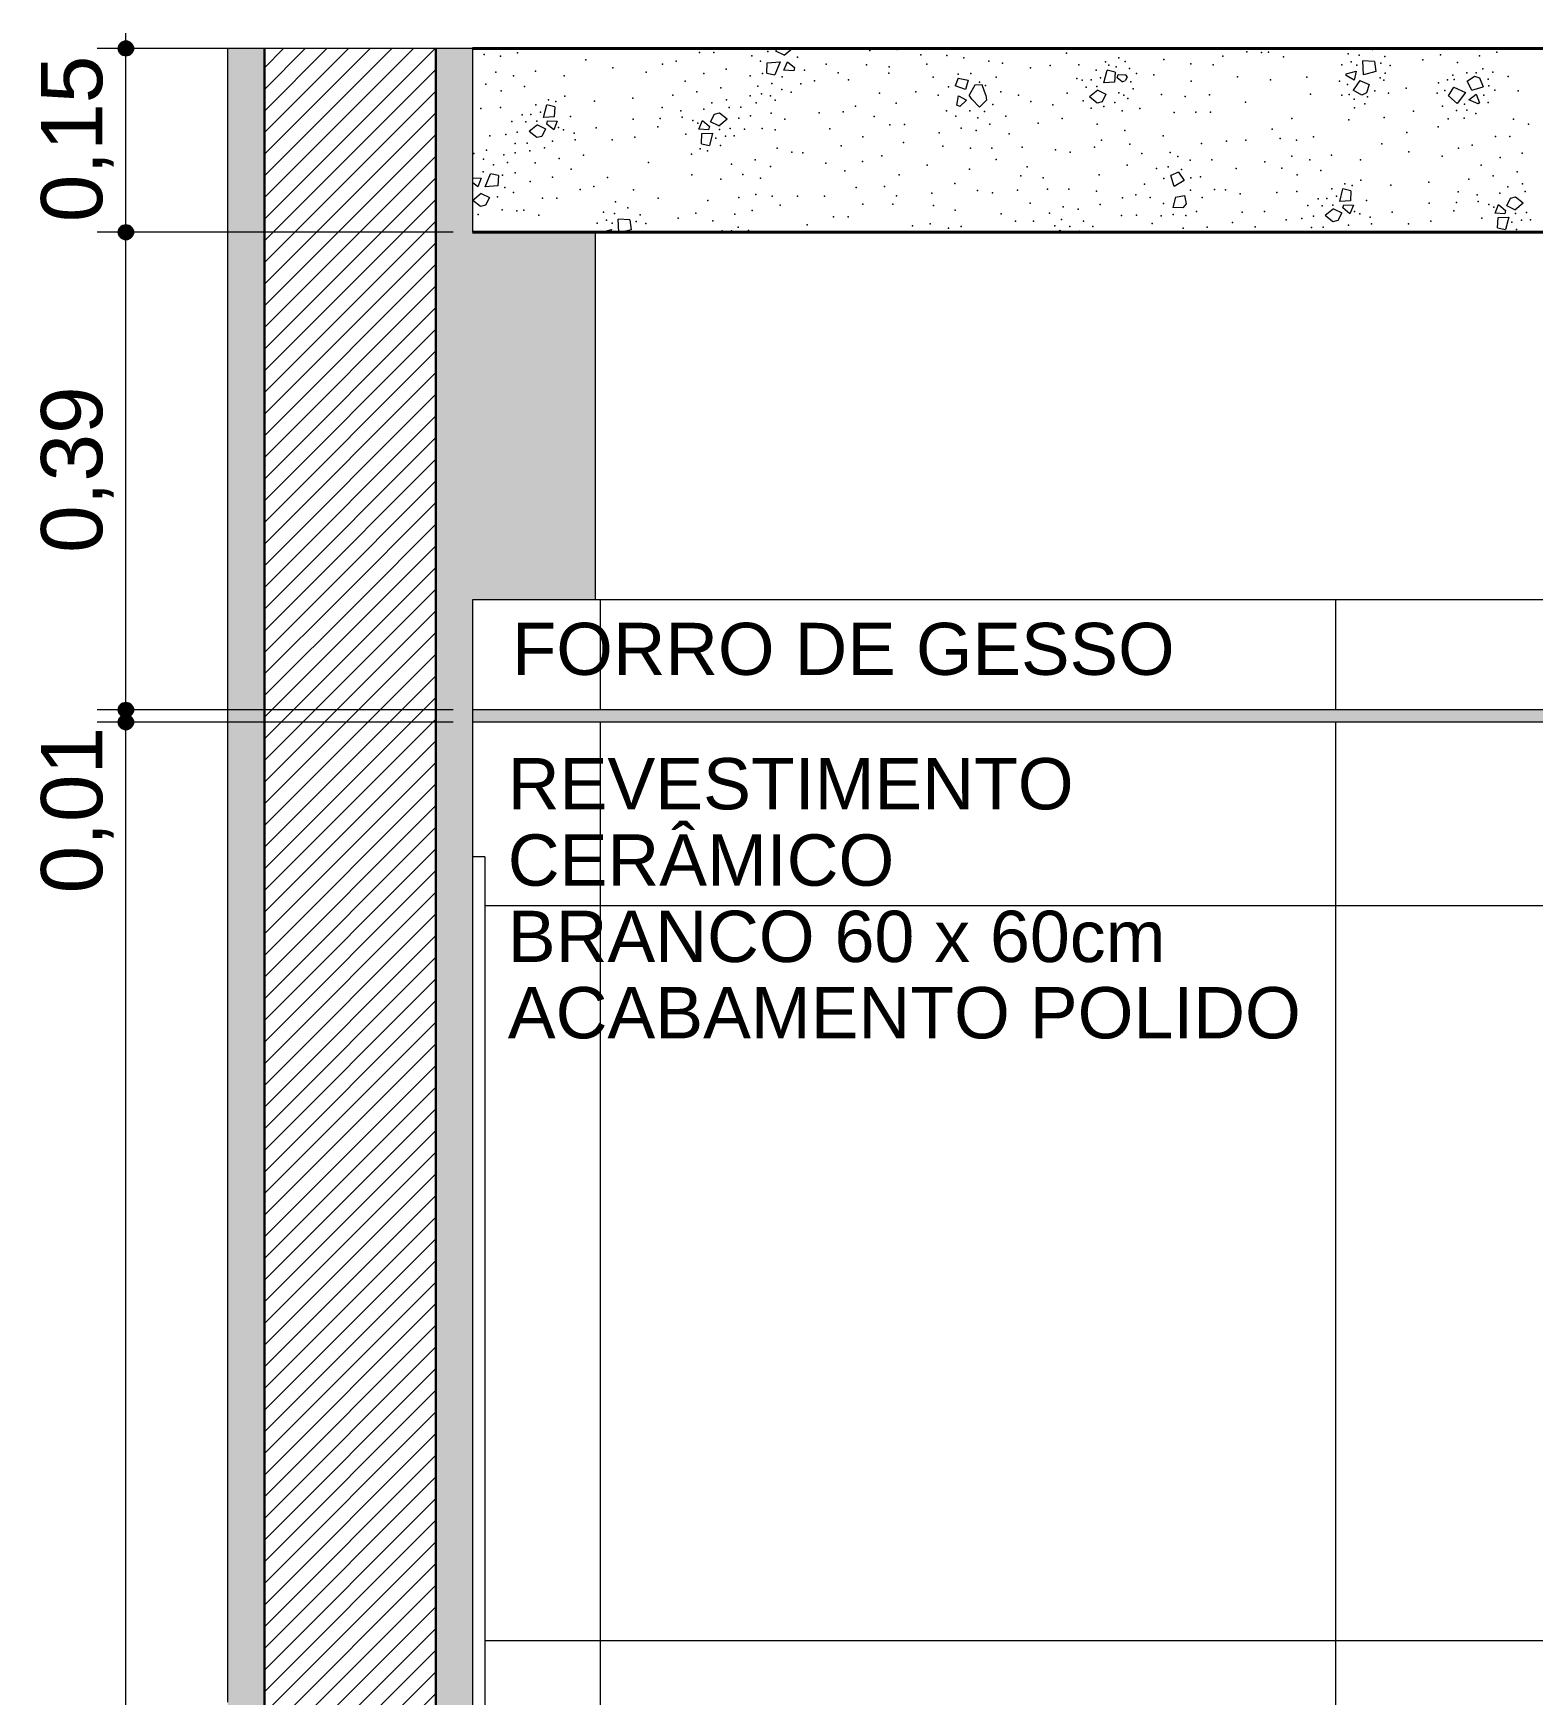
# Model space of a CAD drawing. Header units: metres. Extents: x -1.8 to 75.3, y -2 to 2.8.
# Drawn here: x 29.4 to 30.624, y 0.458 to 1.814 of the extents above; entities that cross this region are included whole.
import ezdxf

# ---------------------------------------------------------------- set-up
doc = ezdxf.new("R2010")
doc.units = ezdxf.units.M
doc.header["$MEASUREMENT"] = 0
for name, color, linetype in [('COTAS CORTE', 7, 'Continuous'), ('FORRO.EXEC', 7, 'Continuous'), ('LAJES.EST', 7, 'Continuous'), ('PAREDE CONSTRUIR', 7, 'Continuous')]:
    doc.layers.add(name, color=color, linetype=linetype)
for name, color, linetype, lineweight, true_color in [('COTAS CORTE_Caneta_No__25', 7, 'Continuous', 13, 0x982312), ('Janelas Archicad_Caneta_No__9', 7, 'Continuous', 9, 0x020202), ('NOTAS-EXECUTIVO.ARQ_Caneta_No__12', 7, 'Continuous', 0, 0x030303), ('PAREDE CONSTRUIR_Caneta_No__97', 7, 'Continuous', 13, 0x6b6b6b), ('Portas Archicad_Caneta_No__9', 7, 'Continuous', 9, 0x020202)]:
    doc.layers.add(name, color=color, linetype=linetype, lineweight=lineweight, true_color=true_color)
for name, color, linetype, lineweight in [('FORRO.EXEC_Caneta_No__241', 7, 'Continuous', 13), ('LAJES.EST_Caneta_No__1', 7, 'Continuous', 40), ('LAJES.EST_Caneta_No__241', 7, 'Continuous', 13), ('PAREDE CONSTRUIR_Caneta_No__241', 7, 'Continuous', 13), ('PAREDE CONSTRUIR_Caneta_No__3', 7, 'Continuous', 30)]:
    doc.layers.add(name, color=color, linetype=linetype, lineweight=lineweight)
doc.styles.add('GENERATED_STYLE_1', font='arial.ttf')
doc.dimstyles.new('GENERATED_STYLE__2', dxfattribs={"dimtxt": 0.05, "dimasz": 0.02375, "dimexe": 0.18, "dimexo": 0.267183, "dimgap": 0, "dimtad": 1, "dimzin": 0, "dimdsep": 46, "dimtxsty": 'GENERATED_STYLE_1', "dimblk": 'ARROWHEAD_11', "dimblk1": 'ARROWHEAD_11', "dimblk2": 'ARROWHEAD_11', "dimcen": 0.09, "dimclrd": 256, "dimclre": 256, "dimclrt": 256, "dimadec": 0, "dimazin": 0, "dimtfac": 1, "dimtdec": 4, "dimtmove": 0, "dimatfit": 3, "dimfxl": 0, "dimtolj": 1, "dimtzin": 0, "dimarcsym": 0})
pattern_1 = [(45, (66.262766, -1.898244), (-0.0088388348, 0.0088388348), [])]

# ---------------------------------------------------------------- blocks, each defined once
blk = doc.blocks.new('*X134', base_point=(66.2628, -1.8982))
at = {"layer": 'LAJES.EST_Caneta_No__241', "color": 7, "linetype": 'Continuous', "lineweight": 13}
for p, q in [((29.9994, 1.79), (30.0099, 1.7909)), ((30.0099, 1.7909), (30.0056, 1.7802)), ((30.0065, 1.7996), (30.0075, 1.8018)), ((30.0132, 1.7964), (30.0065, 1.7996)), ((30.0131, 1.784), (30.016, 1.791)), ((30.0132, 1.7964), (30.0197, 1.8018)), ((30.016, 1.791), (30.0218, 1.7862)), ((30.486, 1.7803), (30.4856, 1.7917)), ((30.4951, 1.7912), (30.4856, 1.7917)), ((30.4951, 1.7912), (30.4961, 1.7829)), ((29.9991, 1.7816), (29.9994, 1.79)), ((29.9991, 1.7816), (30.0056, 1.7802)), ((30.0211, 1.7836), (30.0131, 1.784)), ((30.0218, 1.7862), (30.0211, 1.7836)), ((30.1552, 1.7775), (30.1529, 1.7712)), ((30.1552, 1.7775), (30.1634, 1.776)), ((30.2742, 1.7737), (30.2768, 1.784)), ((30.2833, 1.7826), (30.2768, 1.784)), ((30.2833, 1.7826), (30.2829, 1.7742)), ((30.2851, 1.7779), (30.2858, 1.7805)), ((30.2892, 1.7746), (30.2851, 1.7779)), ((30.2858, 1.7805), (30.2921, 1.7802)), ((30.2931, 1.7787), (30.2919, 1.7756)), ((30.2931, 1.7787), (30.2921, 1.7802)), ((30.4719, 1.7797), (30.4721, 1.781)), ((30.4784, 1.7759), (30.4719, 1.7797)), ((30.4721, 1.781), (30.4801, 1.7833)), ((30.4801, 1.7833), (30.4784, 1.7759)), ((30.4961, 1.7829), (30.486, 1.7803)), ((30.5708, 1.7751), (30.5767, 1.7791)), ((30.5767, 1.7791), (30.5807, 1.7779)), ((30.5807, 1.7779), (30.5837, 1.7704)), ((30.1614, 1.7684), (30.1529, 1.7712)), ((30.1634, 1.776), (30.1614, 1.7684)), ((30.169, 1.7718), (30.1643, 1.7638)), ((30.1665, 1.7603), (30.1643, 1.7638)), ((30.175, 1.7722), (30.169, 1.7718)), ((30.1779, 1.7638), (30.175, 1.7722)), ((30.1779, 1.7638), (30.1784, 1.7596)), ((30.2692, 1.7678), (30.2624, 1.7622)), ((30.2692, 1.7678), (30.2759, 1.7646)), ((30.2759, 1.7646), (30.2728, 1.7582)), ((30.2829, 1.7742), (30.2742, 1.7737)), ((30.2892, 1.7746), (30.2919, 1.7756)), ((30.4831, 1.7757), (30.4777, 1.7678)), ((30.4848, 1.7638), (30.4777, 1.7678)), ((30.4831, 1.7757), (30.4907, 1.7723)), ((30.4886, 1.7655), (30.4848, 1.7638)), ((30.4907, 1.7723), (30.4886, 1.7655)), ((30.5554, 1.7632), (30.5599, 1.7703)), ((30.5599, 1.7703), (30.5694, 1.7659)), ((30.5694, 1.7659), (30.5625, 1.7568)), ((30.5746, 1.7677), (30.5708, 1.7751)), ((30.5721, 1.7599), (30.578, 1.7645)), ((30.5746, 1.7677), (30.5837, 1.7704)), ((30.578, 1.7645), (30.5807, 1.7575)), ((29.8169, 1.7454), (29.8195, 1.7557)), ((29.826, 1.7543), (29.8195, 1.7557)), ((29.826, 1.7543), (29.8256, 1.746)), ((30.1542, 1.7554), (30.1556, 1.7632)), ((30.1567, 1.7544), (30.1542, 1.7554)), ((30.1556, 1.7632), (30.1622, 1.7595)), ((30.1622, 1.7595), (30.1567, 1.7544)), ((30.1726, 1.754), (30.1665, 1.7603)), ((30.1784, 1.7596), (30.1726, 1.754)), ((30.2687, 1.7572), (30.2624, 1.7622)), ((30.2728, 1.7582), (30.2687, 1.7572)), ((30.5554, 1.7632), (30.5625, 1.7568)), ((30.5797, 1.7566), (30.5721, 1.7599)), ((30.5807, 1.7575), (30.5797, 1.7566)), ((29.8119, 1.7395), (29.8051, 1.734)), ((29.8119, 1.7395), (29.8186, 1.7363)), ((29.8186, 1.7363), (29.8155, 1.73)), ((29.8256, 1.746), (29.8169, 1.7454)), ((29.8195, 1.7401), (29.8202, 1.7428)), ((29.8253, 1.7354), (29.8195, 1.7401)), ((29.8202, 1.7428), (29.8281, 1.7424)), ((29.8281, 1.7424), (29.8253, 1.7354)), ((29.9437, 1.7358), (29.9465, 1.7429)), ((29.9465, 1.7429), (29.9523, 1.7381)), ((29.9523, 1.7381), (29.9516, 1.7355)), ((29.9532, 1.7419), (29.9563, 1.7483)), ((29.9599, 1.7387), (29.9532, 1.7419)), ((29.9563, 1.7483), (29.9604, 1.7493)), ((29.9599, 1.7387), (29.9667, 1.7443)), ((29.9604, 1.7493), (29.9667, 1.7443)), ((29.8114, 1.729), (29.8051, 1.734)), ((29.8155, 1.73), (29.8114, 1.729)), ((29.9516, 1.7355), (29.9437, 1.7358)), ((29.9458, 1.7239), (29.9462, 1.7323)), ((29.9458, 1.7239), (29.9523, 1.7225)), ((29.9462, 1.7323), (29.9549, 1.7328)), ((29.9549, 1.7328), (29.9523, 1.7225)), ((29.759, 1.6962), (29.766, 1.6958)), ((29.766, 1.6958), (29.7632, 1.6888)), ((29.7693, 1.6889), (29.7736, 1.6996)), ((29.7801, 1.6982), (29.7736, 1.6996)), ((29.7801, 1.6982), (29.7797, 1.6898)), ((30.335, 1.7007), (30.329, 1.698)), ((30.3317, 1.689), (30.329, 1.698)), ((30.335, 1.7007), (30.3398, 1.6939)), ((29.7632, 1.6888), (29.759, 1.6923)), ((29.766, 1.6834), (29.7592, 1.6778)), ((29.766, 1.6834), (29.7727, 1.6802)), ((29.7797, 1.6898), (29.7693, 1.6889)), ((30.3398, 1.6939), (30.3317, 1.689)), ((30.4668, 1.6768), (30.4693, 1.6871)), ((30.4758, 1.6857), (30.4693, 1.6871)), ((30.4758, 1.6857), (30.4755, 1.6774)), ((29.7655, 1.6728), (29.7592, 1.6778)), ((29.7696, 1.6738), (29.7655, 1.6728)), ((29.7727, 1.6802), (29.7696, 1.6738)), ((30.3327, 1.6805), (30.3306, 1.6719)), ((30.3387, 1.6717), (30.3306, 1.6719)), ((30.3327, 1.6805), (30.3399, 1.6819)), ((30.3413, 1.675), (30.3387, 1.6717)), ((30.3399, 1.6819), (30.3413, 1.675)), ((30.4617, 1.6709), (30.4549, 1.6654)), ((30.4617, 1.6709), (30.4684, 1.6677)), ((30.4755, 1.6774), (30.4668, 1.6768)), ((30.4693, 1.6716), (30.47, 1.6742)), ((30.4751, 1.6668), (30.4693, 1.6716)), ((30.47, 1.6742), (30.4779, 1.6738)), ((30.4779, 1.6738), (30.4751, 1.6668)), ((30.5935, 1.6673), (30.5963, 1.6743)), ((30.5963, 1.6743), (30.6021, 1.6695)), ((30.6021, 1.6695), (30.6014, 1.6669)), ((30.603, 1.6733), (30.6061, 1.6797)), ((30.6097, 1.6701), (30.603, 1.6733)), ((30.6061, 1.6797), (30.6102, 1.6807)), ((30.6097, 1.6701), (30.6165, 1.6757)), ((30.6102, 1.6807), (30.6165, 1.6757)), ((29.8782, 1.6518), (29.8779, 1.6625)), ((29.8874, 1.662), (29.8779, 1.6625)), ((29.8874, 1.662), (29.8884, 1.6537)), ((30.4612, 1.6604), (30.4549, 1.6654)), ((30.4653, 1.6614), (30.4612, 1.6604)), ((30.4684, 1.6677), (30.4653, 1.6614)), ((30.6014, 1.6669), (30.5935, 1.6673)), ((30.5956, 1.6553), (30.596, 1.6637)), ((30.5956, 1.6553), (30.6021, 1.6539)), ((30.596, 1.6637), (30.6047, 1.6642)), ((30.6047, 1.6642), (30.6021, 1.6539)), ((29.8643, 1.6518), (29.8723, 1.6541)), ((29.8643, 1.6518), (29.8643, 1.6518)), ((29.8723, 1.6541), (29.8718, 1.6518)), ((29.8884, 1.6537), (29.8806, 1.6518)), ((30.1502, 1.6518), (30.1529, 1.6524)), ((30.1529, 1.6524), (30.1538, 1.6518)), ((30.2367, 1.6518), (30.2384, 1.6534)), ((30.2384, 1.6534), (30.24, 1.6518)), ((30.2529, 1.6518), (30.2543, 1.653)), ((30.2543, 1.653), (30.2568, 1.652)), ((30.2568, 1.652), (30.2567, 1.6518))]:
    blk.add_line(p, q, dxfattribs=at)
for p in [(29.7683, 1.797), (29.7817, 1.7955), (29.7955, 1.7982), (29.8514, 1.7925), (29.9251, 1.7914), (29.9441, 1.7986), (29.9559, 1.7985), (29.9869, 1.7957), (29.9939, 1.7915), (30, 1.7993), (30.0241, 1.7946), (30.0316, 1.8015), (30.0833, 1.8001), (30.1056, 1.801), (30.1248, 1.7965), (30.146, 1.7962), (30.1598, 1.7943), (30.1803, 1.7914), (30.1907, 1.8017), (30.2438, 1.798), (30.2609, 1.8012), (30.2755, 1.7908), (30.2864, 1.7941), (30.2915, 1.7911), (30.3232, 1.7929), (30.3713, 1.7955), (30.3909, 1.7992), (30.403, 1.7985), (30.4087, 1.7989), (30.4209, 1.7949), (30.4736, 1.7974), (30.4761, 1.7909), (30.4826, 1.7964), (30.4934, 1.8009), (30.5036, 1.7952), (30.5345, 1.7926), (30.549, 1.7965), (30.5807, 1.7957), (30.5949, 1.7987), (29.7778, 1.7825), (29.7924, 1.7794), (29.8102, 1.7832), (29.8338, 1.7796), (29.8733, 1.786), (29.9006, 1.7824), (29.9139, 1.789), (29.9478, 1.7815), (29.9658, 1.785), (29.9855, 1.7796), (29.9957, 1.7813), (30.0117, 1.7786), (30.03, 1.7841), (30.0476, 1.7891), (30.0573, 1.7819), (30.0806, 1.7884), (30.0988, 1.7816), (30.0989, 1.7869), (30.1296, 1.7891), (30.1348, 1.7784), (30.1553, 1.7809), (30.1657, 1.7813), (30.1863, 1.7785), (30.1916, 1.7897), (30.2142, 1.7861), (30.2305, 1.7879), (30.2522, 1.7774), (30.2539, 1.7884), (30.2678, 1.784), (30.2716, 1.7779), (30.2783, 1.7883), (30.2843, 1.7867), (30.2952, 1.7854), (30.3009, 1.7813), (30.315, 1.7804), (30.3453, 1.7894), (30.3635, 1.7885), (30.3833, 1.7787), (30.44, 1.7785), (30.4685, 1.7884), (30.4806, 1.7883), (30.4998, 1.7779), (30.5002, 1.7898), (30.5039, 1.7817), (30.508, 1.788), (30.5591, 1.7799), (30.5628, 1.7904), (30.5704, 1.7819), (30.5781, 1.782), (30.5835, 1.7851), (30.5918, 1.7824), (30.6043, 1.779), (29.7697, 1.7728), (29.7822, 1.7672), (29.8014, 1.7708), (29.9224, 1.7636), (29.9324, 1.7751), (29.9421, 1.7663), (29.9617, 1.7698), (29.9917, 1.7711), (29.9947, 1.7648), (30.0031, 1.7731), (30.0114, 1.7684), (30.019, 1.7662), (30.027, 1.7729), (30.0379, 1.7753), (30.0658, 1.7762), (30.0912, 1.7652), (30.1208, 1.7665), (30.1391, 1.7636), (30.1473, 1.7706), (30.1726, 1.7743), (30.1776, 1.7717), (30.1901, 1.7663), (30.2044, 1.7636), (30.2442, 1.7652), (30.2566, 1.7759), (30.2598, 1.7701), (30.2638, 1.7763), (30.2686, 1.7708), (30.2864, 1.7656), (30.2904, 1.7637), (30.2962, 1.7746), (30.298, 1.7688), (30.3213, 1.7642), (30.3454, 1.7751), (30.3605, 1.764), (30.4101, 1.7763), (30.4429, 1.7646), (30.4665, 1.7752), (30.4685, 1.7638), (30.473, 1.7725), (30.4744, 1.7642), (30.4953, 1.7672), (30.5028, 1.7759), (30.5066, 1.7654), (30.521, 1.7694), (30.5463, 1.7654), (30.5474, 1.7738), (30.5524, 1.7675), (30.5546, 1.7761), (30.5602, 1.7765), (30.5844, 1.7638), (30.5878, 1.7767), (30.5885, 1.7712), (30.5933, 1.7677), (30.6123, 1.7671), (29.7657, 1.7529), (29.7818, 1.7537), (29.8105, 1.7558), (29.821, 1.76), (29.827, 1.7585), (29.8342, 1.7628), (29.8586, 1.7589), (29.8897, 1.7613), (29.9136, 1.7535), (29.929, 1.751), (29.9476, 1.7522), (29.9541, 1.7574), (29.9661, 1.76), (29.9683, 1.7537), (29.978, 1.754), (29.9855, 1.7631), (29.9905, 1.7575), (30.002, 1.7632), (30.0058, 1.7597), (30.0613, 1.7501), (30.0714, 1.7547), (30.1048, 1.7572), (30.1459, 1.7508), (30.1647, 1.751), (30.1767, 1.7503), (30.1837, 1.756), (30.2145, 1.7585), (30.2326, 1.7558), (30.2573, 1.759), (30.2638, 1.7531), (30.2741, 1.7545), (30.2832, 1.7576), (30.2891, 1.751), (30.2938, 1.7611), (30.3037, 1.7527), (30.3406, 1.7625), (30.3899, 1.758), (30.4785, 1.7604), (30.4789, 1.7533), (30.4871, 1.7565), (30.4893, 1.7623), (30.5269, 1.7507), (30.5507, 1.7546), (30.5619, 1.7513), (30.5685, 1.7564), (30.5704, 1.7515), (30.5878, 1.7576), (29.7909, 1.7422), (29.7993, 1.7477), (29.8025, 1.7419), (29.8065, 1.748), (29.8113, 1.7425), (29.8143, 1.7497), (29.8291, 1.7374), (29.8389, 1.7464), (29.8598, 1.7369), (29.8899, 1.7442), (29.9101, 1.7378), (29.9121, 1.7446), (29.9299, 1.7456), (29.9387, 1.7429), (29.9427, 1.7409), (29.9693, 1.7364), (29.9764, 1.7448), (29.9857, 1.7468), (29.9952, 1.7364), (30.0026, 1.7489), (30.0137, 1.744), (30.0419, 1.7493), (30.0505, 1.7363), (30.0868, 1.7463), (30.0995, 1.7396), (30.1116, 1.7397), (30.1535, 1.7466), (30.1578, 1.7367), (30.1714, 1.7453), (30.1811, 1.74), (30.1943, 1.7465), (30.2207, 1.7407), (30.2401, 1.7446), (30.2687, 1.7399), (30.3315, 1.7495), (30.3492, 1.7498), (30.3612, 1.7499), (30.4275, 1.7447), (30.4741, 1.7436), (30.5029, 1.7455), (30.547, 1.7379), (30.5553, 1.7444), (30.5682, 1.7449), (30.5779, 1.7486), (30.6085, 1.744), (30.6207, 1.7399), (29.7731, 1.7305), (29.7861, 1.7315), (29.7938, 1.7243), (29.7954, 1.7335), (29.8035, 1.7246), (29.8242, 1.7261), (29.8331, 1.7354), (29.8419, 1.7327), (29.8428, 1.7272), (29.8729, 1.7273), (29.8913, 1.7295), (29.9329, 1.7319), (29.9575, 1.7286), (29.9605, 1.7357), (29.9653, 1.7303), (29.9725, 1.7306), (29.9809, 1.736), (30.0058, 1.7353), (30.0774, 1.7298), (30.1108, 1.7251), (30.1397, 1.7329), (30.17, 1.7348), (30.197, 1.732), (30.2723, 1.727), (30.2913, 1.7349), (30.2953, 1.7237), (30.3227, 1.7304), (30.354, 1.7241), (30.3742, 1.726), (30.3902, 1.727), (30.4116, 1.7359), (30.4181, 1.7284), (30.4315, 1.727), (30.4454, 1.7296), (30.5012, 1.7239), (30.5215, 1.7333), (30.5749, 1.7228), (30.5939, 1.73), (30.6057, 1.7299), (29.76, 1.7162), (29.7678, 1.7114), (29.7704, 1.7188), (29.7845, 1.715), (29.7937, 1.7167), (29.8057, 1.7183), (29.8177, 1.7208), (29.8297, 1.712), (29.8494, 1.7146), (29.9376, 1.7154), (29.9448, 1.7198), (29.9508, 1.7182), (29.9613, 1.7225), (29.9896, 1.711), (30.0075, 1.7203), (30.0195, 1.7171), (30.0285, 1.7167), (30.0598, 1.7223), (30.0772, 1.7095), (30.0929, 1.7142), (30.1429, 1.7221), (30.1653, 1.7204), (30.1828, 1.7205), (30.1864, 1.7111), (30.2074, 1.7212), (30.2346, 1.719), (30.2468, 1.7171), (30.2666, 1.7213), (30.3052, 1.716), (30.3284, 1.7168), (30.3345, 1.7136), (30.3447, 1.7106), (30.3623, 1.7108), (30.4057, 1.7092), (30.4276, 1.7139), (30.4422, 1.7108), (30.46, 1.7146), (30.4836, 1.711), (30.5232, 1.7174), (30.5504, 1.7138), (30.5637, 1.7205), (30.5976, 1.7129), (30.6156, 1.7164), (29.7675, 1.7012), (29.7761, 1.7067), (29.7835, 1.6985), (29.7874, 1.7087), (29.7937, 1.7002), (29.8101, 1.7084), (29.8241, 1.6968), (29.8394, 1.7032), (29.8692, 1.6966), (29.9025, 1.7088), (29.938, 1.6986), (29.9704, 1.7074), (29.9794, 1.6989), (29.994, 1.6958), (30.0021, 1.7054), (30.0472, 1.7082), (30.0628, 1.702), (30.1071, 1.6986), (30.1299, 1.7065), (30.1645, 1.7032), (30.2064, 1.6977), (30.2116, 1.7051), (30.2246, 1.6963), (30.2705, 1.6986), (30.2932, 1.7065), (30.3172, 1.7039), (30.3267, 1.7051), (30.3375, 1.7031), (30.3451, 1.6961), (30.3532, 1.6969), (30.3823, 1.7038), (30.4196, 1.7042), (30.4321, 1.6986), (30.4512, 1.7022), (30.5822, 1.7065), (30.5919, 1.6977), (30.6115, 1.7012), (29.7853, 1.6884), (29.7923, 1.6842), (29.806, 1.6932), (29.8467, 1.6868), (29.8579, 1.6892), (29.8902, 1.6865), (29.9616, 1.6951), (29.9901, 1.6827), (30.072, 1.6883), (30.0952, 1.6891), (30.1338, 1.6838), (30.1525, 1.6915), (30.1712, 1.6858), (30.1834, 1.6839), (30.2036, 1.6862), (30.2282, 1.6869), (30.2457, 1.687), (30.2681, 1.6853), (30.3002, 1.6824), (30.3074, 1.6909), (30.3231, 1.6956), (30.3449, 1.6862), (30.3645, 1.6868), (30.3735, 1.6865), (30.3855, 1.6832), (30.4155, 1.6843), (30.4316, 1.6851), (30.4604, 1.6872), (30.4708, 1.6914), (30.4768, 1.6899), (30.484, 1.6942), (30.5084, 1.6903), (30.5395, 1.6927), (30.5634, 1.6849), (30.5722, 1.695), (30.5788, 1.6824), (30.5974, 1.6836), (30.6039, 1.6888), (30.6159, 1.6914), (30.6181, 1.6851), (29.7792, 1.6806), (29.7831, 1.67), (29.7952, 1.6693), (29.8009, 1.6698), (29.8159, 1.6797), (29.8277, 1.6797), (29.8756, 1.6767), (29.8856, 1.6717), (29.9104, 1.6797), (29.951, 1.6776), (29.9763, 1.6801), (29.9871, 1.6695), (30.0035, 1.6813), (30.01, 1.6738), (30.0241, 1.6811), (30.0463, 1.6811), (30.0776, 1.6748), (30.102, 1.6748), (30.105, 1.6814), (30.1351, 1.6736), (30.1529, 1.6697), (30.214, 1.6754), (30.241, 1.6726), (30.2532, 1.6707), (30.2713, 1.6745), (30.2895, 1.68), (30.3119, 1.6801), (30.3229, 1.6753), (30.3498, 1.6688), (30.3544, 1.6801), (30.4052, 1.6688), (30.4407, 1.6736), (30.4491, 1.6791), (30.4523, 1.6733), (30.4563, 1.6794), (30.4611, 1.6739), (30.4641, 1.6811), (30.4789, 1.6688), (30.4887, 1.6778), (30.5397, 1.6756), (30.5599, 1.6692), (30.5619, 1.676), (30.5797, 1.677), (30.5885, 1.6743), (30.5926, 1.6723), (29.7636, 1.6663), (29.8131, 1.6657), (29.8607, 1.6592), (29.8658, 1.6682), (29.8683, 1.6617), (29.8729, 1.6591), (29.8748, 1.6672), (29.8925, 1.6606), (29.8958, 1.666), (29.9003, 1.6589), (29.9267, 1.6634), (29.9413, 1.6673), (29.955, 1.6612), (29.973, 1.6665), (29.9758, 1.6559), (30.0321, 1.6578), (30.0535, 1.6643), (30.0654, 1.6644), (30.1179, 1.657), (30.1325, 1.6586), (30.1475, 1.6552), (30.1578, 1.6565), (30.1903, 1.6667), (30.2021, 1.6607), (30.2167, 1.6609), (30.2299, 1.6674), (30.2343, 1.6571), (30.2396, 1.6621), (30.2463, 1.6564), (30.2575, 1.6608), (30.2651, 1.6566), (30.2887, 1.6655), (30.3008, 1.6656), (30.3135, 1.6589), (30.3211, 1.6653), (30.3309, 1.6663), (30.339, 1.6551), (30.3411, 1.6654), (30.3584, 1.6558), (30.3792, 1.6596), (30.3872, 1.6683), (30.3977, 1.6562), (30.4229, 1.6619), (30.4359, 1.6629), (30.4436, 1.6557), (30.4452, 1.6649), (30.4533, 1.656), (30.474, 1.6575), (30.483, 1.6668), (30.4917, 1.6641), (30.4926, 1.6586), (30.5096, 1.6683), (30.5228, 1.6587), (30.5411, 1.6609), (30.5827, 1.6633), (30.6073, 1.66), (30.6103, 1.6671), (30.6151, 1.6617), (30.6191, 1.6678), (30.6224, 1.662), (29.8961, 1.6525), (29.9626, 1.6528), (29.9704, 1.6528), (29.9841, 1.6532), (30.1384, 1.652), (30.4676, 1.6522), (30.6111, 1.6539)]:
    blk.add_point(p, dxfattribs=at)
blk = doc.blocks.new('*D135', base_point=(66.2628, -1.8982))
at = {"layer": 'COTAS CORTE_Caneta_No__25', "linetype": 'Continuous', "lineweight": 13, "true_color": 0x982312}
for points in [[(29.4697, 1.2518), (29.4702, 1.2494), (29.4716, 1.2473), (29.4736, 1.246), (29.476, 1.2455), (29.4784, 1.246), (29.4804, 1.2473), (29.4818, 1.2494), (29.4822, 1.2518), (29.4818, 1.2541), (29.4804, 1.2562), (29.4784, 1.2575), (29.476, 1.258), (29.4736, 1.2575), (29.4716, 1.2562), (29.4702, 1.2541)], [(29.4697, -1.8982), (29.4702, -1.9006), (29.4716, -1.9027), (29.4736, -1.904), (29.476, -1.9045), (29.4784, -1.904), (29.4804, -1.9027), (29.4818, -1.9006), (29.4822, -1.8982), (29.4818, -1.8959), (29.4804, -1.8938), (29.4784, -1.8925), (29.476, -1.892), (29.4736, -1.8925), (29.4716, -1.8938), (29.4702, -1.8959)]]:
    blk.add_hatch(color=24, dxfattribs=at).paths.add_polyline_path(points)
at = {"layer": 'COTAS CORTE_Caneta_No__25', "color": 24, "linetype": 'Continuous', "lineweight": 13, "true_color": 0x982312}
for p, q in [((29.4697, 1.2518), (29.4525, 1.2518)), ((29.7432, 1.2518), (29.4822, 1.2518)), ((29.476, -1.892), (29.476, 1.2455)), ((29.4697, -1.8982), (29.4525, -1.8982)), ((29.7432, -1.8982), (29.4822, -1.8982)), ((29.476, -1.9107), (29.476, -1.9045))]:
    blk.add_line(p, q, dxfattribs=at)
for centre in [(29.476, 1.2518), (29.476, -1.8982)]:
    blk.add_circle(centre, 0.00625, dxfattribs=at)
at = {"layer": 'COTAS CORTE_Caneta_No__25', "color": 24, "lineweight": 13, "true_color": 0x982312, "char_height": 0.05, "attachment_point": 7, "rotation": 90, "style": 'GENERATED_STYLE_1'}
for s, insert in [('\\A1;{\\pql;\\fArial|b0|i0|c0|p0;\\W1.000000;0,01}', (29.466, 1.112)), ('\\A1;{\\pql;\\fArial|b0|i0|c0|p0;\\W1.000000;3,15}', (29.466, -0.4567))]:
    blk.add_mtext(s, dxfattribs=dict(at, insert=insert))
blk = doc.blocks.new('ARROWHEAD_11')
at = {"color": 0, "linetype": 'Continuous', "lineweight": 0}
blk.add_line((0, 0), (-1, 0), dxfattribs=at)
at = {"color": 0, "linetype": 'Continuous', "lineweight": 0, "const_width": 0.25, "flags": 128}
blk.add_lwpolyline([(-0.125, 0, 1), (0.125, 0, 1)], format="xyb", close=True, dxfattribs=at)
blk = doc.blocks.new('*D136', base_point=(66.2628, -1.8982))
at = {"layer": 'COTAS CORTE_Caneta_No__25', "linetype": 'Continuous', "lineweight": 13, "true_color": 0x982312}
for points in [[(29.4697, 1.2618), (29.4702, 1.2594), (29.4716, 1.2573), (29.4736, 1.256), (29.476, 1.2555), (29.4784, 1.256), (29.4804, 1.2573), (29.4818, 1.2594), (29.4822, 1.2618), (29.4818, 1.2641), (29.4804, 1.2662), (29.4784, 1.2675), (29.476, 1.268), (29.4736, 1.2675), (29.4716, 1.2662), (29.4702, 1.2641)], [(29.4697, 1.2518), (29.4702, 1.2494), (29.4716, 1.2473), (29.4736, 1.246), (29.476, 1.2455), (29.4784, 1.246), (29.4804, 1.2473), (29.4818, 1.2494), (29.4822, 1.2518), (29.4818, 1.2541), (29.4804, 1.2562), (29.4784, 1.2575), (29.476, 1.258), (29.4736, 1.2575), (29.4716, 1.2562), (29.4702, 1.2541)]]:
    blk.add_hatch(color=24, dxfattribs=at).paths.add_polyline_path(points)
at = {"layer": 'COTAS CORTE_Caneta_No__25', "color": 24, "linetype": 'Continuous', "lineweight": 13, "true_color": 0x982312}
for p, q in [((29.4697, 1.2618), (29.4525, 1.2618)), ((29.7432, 1.2618), (29.4822, 1.2618)), ((29.4697, 1.2518), (29.4525, 1.2518)), ((29.476, 1.2518), (29.476, 1.2555)), ((29.7432, 1.2518), (29.4822, 1.2518))]:
    blk.add_line(p, q, dxfattribs=at)
for centre in [(29.476, 1.2618), (29.476, 1.2518)]:
    blk.add_circle(centre, 0.00625, dxfattribs=at)
blk = doc.blocks.new('*D137', base_point=(66.2628, -1.8982))
at = {"layer": 'COTAS CORTE_Caneta_No__25', "linetype": 'Continuous', "lineweight": 13, "true_color": 0x982312}
for points in [[(29.4697, 1.6518), (29.4702, 1.6494), (29.4716, 1.6473), (29.4736, 1.646), (29.476, 1.6455), (29.4784, 1.646), (29.4804, 1.6473), (29.4818, 1.6494), (29.4822, 1.6518), (29.4818, 1.6541), (29.4804, 1.6562), (29.4784, 1.6575), (29.476, 1.658), (29.4736, 1.6575), (29.4716, 1.6562), (29.4702, 1.6541)], [(29.4697, 1.2618), (29.4702, 1.2594), (29.4716, 1.2573), (29.4736, 1.256), (29.476, 1.2555), (29.4784, 1.256), (29.4804, 1.2573), (29.4818, 1.2594), (29.4822, 1.2618), (29.4818, 1.2641), (29.4804, 1.2662), (29.4784, 1.2675), (29.476, 1.268), (29.4736, 1.2675), (29.4716, 1.2662), (29.4702, 1.2641)]]:
    blk.add_hatch(color=24, dxfattribs=at).paths.add_polyline_path(points)
at = {"layer": 'COTAS CORTE_Caneta_No__25', "color": 24, "linetype": 'Continuous', "lineweight": 13, "true_color": 0x982312}
for p, q in [((29.4697, 1.6518), (29.4525, 1.6518)), ((29.476, 1.268), (29.476, 1.6455)), ((29.7432, 1.6518), (29.4822, 1.6518)), ((29.4697, 1.2618), (29.4525, 1.2618)), ((29.7432, 1.2618), (29.4822, 1.2618))]:
    blk.add_line(p, q, dxfattribs=at)
for centre in [(29.476, 1.6518), (29.476, 1.2618)]:
    blk.add_circle(centre, 0.00625, dxfattribs=at)
at = {"layer": 'COTAS CORTE_Caneta_No__25', "color": 24, "lineweight": 13, "true_color": 0x982312, "insert": (29.466, 1.39), "char_height": 0.05, "attachment_point": 7, "rotation": 90, "style": 'GENERATED_STYLE_1'}
blk.add_mtext('\\A1;{\\pql;\\fArial|b0|i0|c0|p0;\\W1.000000;0,39}', dxfattribs=at)
blk = doc.blocks.new('*D138', base_point=(66.2628, -1.8982))
at = {"layer": 'COTAS CORTE_Caneta_No__25', "linetype": 'Continuous', "lineweight": 13, "true_color": 0x982312}
for points in [[(29.4697, 1.8018), (29.4702, 1.7994), (29.4716, 1.7973), (29.4736, 1.796), (29.476, 1.7955), (29.4784, 1.796), (29.4804, 1.7973), (29.4818, 1.7994), (29.4822, 1.8018), (29.4818, 1.8041), (29.4804, 1.8062), (29.4784, 1.8075), (29.476, 1.808), (29.4736, 1.8075), (29.4716, 1.8062), (29.4702, 1.8041)], [(29.4697, 1.6518), (29.4702, 1.6494), (29.4716, 1.6473), (29.4736, 1.646), (29.476, 1.6455), (29.4784, 1.646), (29.4804, 1.6473), (29.4818, 1.6494), (29.4822, 1.6518), (29.4818, 1.6541), (29.4804, 1.6562), (29.4784, 1.6575), (29.476, 1.658), (29.4736, 1.6575), (29.4716, 1.6562), (29.4702, 1.6541)]]:
    blk.add_hatch(color=24, dxfattribs=at).paths.add_polyline_path(points)
at = {"layer": 'COTAS CORTE_Caneta_No__25', "color": 24, "linetype": 'Continuous', "lineweight": 13, "true_color": 0x982312}
for p, q in [((29.476, 1.808), (29.476, 1.8143)), ((29.4697, 1.8018), (29.4525, 1.8018)), ((29.476, 1.658), (29.476, 1.7955)), ((29.7432, 1.8018), (29.4822, 1.8018)), ((29.4697, 1.6518), (29.4525, 1.6518)), ((29.7432, 1.6518), (29.4822, 1.6518))]:
    blk.add_line(p, q, dxfattribs=at)
for centre in [(29.476, 1.8018), (29.476, 1.6518)]:
    blk.add_circle(centre, 0.00625, dxfattribs=at)
at = {"layer": 'COTAS CORTE_Caneta_No__25', "color": 24, "lineweight": 13, "true_color": 0x982312, "insert": (29.466, 1.66), "char_height": 0.05, "attachment_point": 7, "rotation": 90, "style": 'GENERATED_STYLE_1'}
blk.add_mtext('\\A1;{\\pql;\\fArial|b0|i0|c0|p0;\\W1.000000;0,15}', dxfattribs=at)

msp = doc.modelspace()

# ---------------------------------------------------------------- hatches: boundary and pattern name
at = {"layer": 'FORRO.EXEC', "linetype": 'Continuous', "lineweight": 0, "true_color": 0xffffff}
msp.add_hatch(color=7, dxfattribs=at).paths.add_polyline_path([(29.759, 1.2618), (29.759, 1.2518), (33.4631, 1.2518), (33.4631, 1.2618)])
at = {"layer": 'PAREDE CONSTRUIR', "linetype": 'Continuous', "lineweight": 0, "true_color": 0xffffff}
for points in [[(29.559, 1.8018), (29.559, 1.3518), (29.589, 1.3518), (29.589, 1.8018)], [(29.729, 1.3518), (29.759, 1.3518), (29.759, 1.8018), (29.729, 1.8018)], [(29.859, 1.3518), (29.859, 1.6518), (29.759, 1.6518), (29.759, 1.3518)], [(29.559, 0.4518), (29.5591, 0.4518), (29.5591, -1.8982), (29.589, -1.8982), (29.589, 1.3518), (29.559, 1.3518)], [(29.759, 1.3518), (29.729, 1.3518), (29.729, -1.8982), (29.759, -1.8982)]]:
    msp.add_hatch(color=7, dxfattribs=at).paths.add_polyline_path(points)
at = {"layer": 'PAREDE CONSTRUIR', "linetype": 'Continuous', "lineweight": 0, "true_color": 0x000000}
h = msp.add_hatch(dxfattribs=at)
h.set_pattern_fill('common_brick_0008', color=18, style=0, pattern_type=2)
h.set_pattern_definition(pattern_1)
h.paths.add_polyline_path([(29.589, 1.8018), (29.589, 1.3518), (29.729, 1.3518), (29.729, 1.8018)])
h = msp.add_hatch(dxfattribs=at)
h.set_pattern_fill('common_brick_0008', color=18, style=0, pattern_type=2)
h.set_pattern_definition(pattern_1)
h.paths.add_polyline_path([(29.589, 1.3518), (29.589, -1.8982), (29.729, -1.8982), (29.729, 1.3518)])
at = {"layer": 'PAREDE CONSTRUIR_Caneta_No__97', "linetype": 'Continuous', "lineweight": 13, "true_color": 0x6b6b6b}
h = msp.add_hatch(dxfattribs=at)
h.set_pattern_fill('Ceramica_60_x_60_0008', color=251, style=0, pattern_type=2)
h.set_pattern_definition([(0, (33.4631, -1.89824), (0, 0.6), []), (90, (33.4631, -1.89824), (-0.6, 0), [])])
h.paths.add_polyline_path([(33.4631, 1.3518), (29.759, 1.3518), (29.759, 1.2618), (33.4631, 1.2618)])
h = msp.add_hatch(dxfattribs=at)
h.set_pattern_fill('Ceramica_60_x_60_0008', color=251, style=0, pattern_type=2)
h.set_pattern_definition([(0, (33.4631, -1.89824), (0, 0.6), []), (90, (33.4631, -1.89824), (-0.6, 0), [])])
h.paths.add_polyline_path([(29.759, 1.2518), (29.759, 1.1418), (29.769, 1.1418), (29.769, 1.0918), (29.769, 0.3118), (29.769, 0.2618), (29.759, 0.2618), (29.759, -1.8982), (31.0156, -1.8982), (31.0156, -1.8629), (31.0647, -1.627), (30.9676, -1.4736), (30.9676, -1.4382), (30.9576, -1.4382), (30.9476, -1.1232), (30.9476, -1.1032), (30.9481, -1.0984), (30.9518, -1.0894), (30.9587, -1.0825), (30.9677, -1.0787), (30.9726, -1.0782), (31.1226, -1.0782), (31.1226, -1.0732), (31.1626, -1.0732), (31.1626, -1.0782), (31.3126, -1.0782), (31.3175, -1.0787), (31.3265, -1.0825), (31.3334, -1.0894), (31.3371, -1.0984), (31.3376, -1.1032), (31.3376, -1.1232), (31.3276, -1.4382), (31.3176, -1.4382), (31.3176, -1.4736), (31.2205, -1.627), (31.2696, -1.8629), (31.2696, -1.8982), (31.9456, -1.8982), (31.9456, -1.8629), (31.9947, -1.627), (31.8976, -1.4736), (31.8976, -1.4382), (31.8876, -1.4382), (31.8776, -1.1232), (31.8776, -1.1032), (31.8781, -1.0984), (31.8818, -1.0894), (31.8887, -1.0825), (31.8977, -1.0787), (31.9026, -1.0782), (32.0526, -1.0782), (32.0526, -1.0732), (32.0926, -1.0732), (32.0926, -1.0782), (32.2426, -1.0782), (32.2475, -1.0787), (32.2565, -1.0825), (32.2634, -1.0894), (32.2671, -1.0984), (32.2676, -1.1032), (32.2676, -1.1232), (32.2576, -1.4382), (32.2476, -1.4382), (32.2476, -1.4736), (32.1505, -1.627), (32.1996, -1.8629), (32.1996, -1.8982), (33.4631, -1.8982), (33.4631, 0.2618), (33.4531, 0.2618), (33.4531, 0.3118), (33.4531, 1.0918), (33.4531, 1.1418), (33.4631, 1.1418), (33.4631, 1.2518)])
h.paths.add_polyline_path([(29.8877, -0.4501), (29.8882, -0.4427), (29.8909, -0.4357), (29.8956, -0.4299), (29.9017, -0.4257), (29.9089, -0.4235), (29.9163, -0.4235), (29.9234, -0.4257), (29.9296, -0.4299), (29.9342, -0.4357), (29.937, -0.4427), (29.9375, -0.4501), (29.9359, -0.4574), (29.9321, -0.4638), (29.9276, -0.4681), (29.9276, -1.1285), (29.9296, -1.1299), (29.9342, -1.1357), (29.937, -1.1427), (29.9375, -1.1501), (29.9359, -1.1574), (29.9321, -1.1638), (29.9267, -1.1689), (29.92, -1.1721), (29.9126, -1.1732), (29.9052, -1.1721), (29.8985, -1.1689), (29.893, -1.1638), (29.8893, -1.1574), (29.8877, -1.1501), (29.8882, -1.1427), (29.8909, -1.1357), (29.8956, -1.1299), (29.8976, -1.1285), (29.8976, -0.4681), (29.893, -0.4638), (29.8893, -0.4574)], flags=0)
h.paths.add_polyline_path([(30.0475, -0.9651), (30.0475, -0.961), (30.0476, -0.9545), (30.048, -0.936), (30.0491, -0.9323), (30.0499, -0.9296), (30.0547, -0.9236), (30.0619, -0.9197), (30.0703, -0.9183), (30.1991, -0.9183), (30.1991, -0.8994), (30.2261, -0.8994), (30.2261, -0.9183), (30.3549, -0.9183), (30.3633, -0.9197), (30.3704, -0.9236), (30.3753, -0.9296), (30.376, -0.9323), (30.3772, -0.936), (30.3775, -0.9545), (30.3777, -0.961), (30.3777, -1.0168), (30.3768, -1.0504), (30.3746, -1.0839), (30.3711, -1.1173), (30.3662, -1.1505), (30.36, -1.1836), (30.3549, -1.2036), (30.348, -1.2232), (30.3394, -1.2422), (30.3292, -1.2605), (30.3174, -1.2778), (30.2969, -1.2993), (30.2795, -1.3105), (30.2795, -1.4771), (30.1456, -1.4771), (30.1456, -1.3105), (30.1283, -1.2993), (30.1078, -1.2778), (30.096, -1.2605), (30.0857, -1.2422), (30.0772, -1.2232), (30.0703, -1.2036), (30.0652, -1.1836), (30.059, -1.1505), (30.0541, -1.1173), (30.0506, -1.0839), (30.0483, -1.0504), (30.0475, -1.0168), (30.0475, -0.9658)], flags=0)
h.paths.add_polyline_path([(30.4877, -1.1501), (30.4882, -1.1427), (30.4909, -1.1357), (30.4956, -1.1299), (30.4976, -1.1285), (30.4976, -0.4681), (30.493, -0.4638), (30.4893, -0.4574), (30.4877, -0.4501), (30.4882, -0.4427), (30.4909, -0.4357), (30.4956, -0.4299), (30.5017, -0.4257), (30.5089, -0.4235), (30.5163, -0.4235), (30.5234, -0.4257), (30.5296, -0.4299), (30.5342, -0.4357), (30.537, -0.4427), (30.5375, -0.4501), (30.5359, -0.4574), (30.5321, -0.4638), (30.5276, -0.4681), (30.5276, -1.1285), (30.5296, -1.1299), (30.5342, -1.1357), (30.537, -1.1427), (30.5375, -1.1501), (30.5359, -1.1574), (30.5321, -1.1638), (30.5267, -1.1689), (30.52, -1.1721), (30.5126, -1.1732), (30.5052, -1.1721), (30.4985, -1.1689), (30.493, -1.1638), (30.4893, -1.1574)], flags=0)
h.paths.add_polyline_path([(30.6926, -1.6982), (30.6626, -1.6982), (30.6626, 0.1018), (30.6926, 0.1018), (30.6926, -0.3235), (30.6975, -0.3235), (30.6975, -0.3332), (30.7034, -0.3332), (30.7192, -0.335), (30.7351, -0.3406), (30.7494, -0.3495), (30.7612, -0.3614), (30.7702, -0.3757), (30.7757, -0.3915), (30.7775, -0.4074), (30.7775, -0.9891), (30.7757, -1.005), (30.7702, -1.0208), (30.7612, -1.0351), (30.7494, -1.047), (30.7351, -1.0559), (30.7192, -1.0615), (30.7034, -1.0632), (30.6975, -1.0632), (30.6975, -1.0732), (30.6926, -1.0732), (30.6926, -1.1233), (30.6976, -1.1233), (30.6976, -1.1332), (30.7623, -1.1332), (30.7649, -1.1334), (30.7675, -1.1341), (30.7699, -1.1351), (30.772, -1.1366), (30.7739, -1.1384), (30.7754, -1.1405), (30.7766, -1.1429), (30.7773, -1.1454), (30.7776, -1.148), (30.7774, -1.1506), (30.7768, -1.1531), (30.7757, -1.1555), (30.7742, -1.1577), (30.7724, -1.1596), (30.7703, -1.1611), (30.768, -1.1622), (30.7654, -1.163), (30.7628, -1.1632), (30.6976, -1.1632), (30.6976, -1.1732), (30.6926, -1.1732)], flags=0)
h.paths.add_polyline_path([(31.5076, -1.148), (31.5079, -1.1454), (31.5086, -1.1429), (31.5097, -1.1405), (31.5113, -1.1384), (31.5131, -1.1366), (31.5153, -1.1351), (31.5177, -1.1341), (31.5202, -1.1334), (31.5228, -1.1332), (31.5453, -1.1332), (31.5693, -1.1332), (31.5876, -1.1332), (31.5876, -1.1233), (31.5926, -1.1233), (31.5926, -1.0732), (31.5876, -1.0732), (31.5876, -1.0632), (31.5818, -1.0632), (31.5659, -1.0615), (31.5501, -1.0559), (31.5358, -1.047), (31.5239, -1.0351), (31.515, -1.0208), (31.5094, -1.005), (31.5076, -0.9891), (31.5076, -0.4074), (31.5094, -0.3915), (31.515, -0.3757), (31.5239, -0.3614), (31.5358, -0.3495), (31.5501, -0.3406), (31.5659, -0.335), (31.5818, -0.3332), (31.5876, -0.3332), (31.5876, -0.3235), (31.5926, -0.3235), (31.5926, 0.1018), (31.6226, 0.1018), (31.6226, -1.6982), (31.5926, -1.6982), (31.5926, -1.1732), (31.5876, -1.1732), (31.5876, -1.1632), (31.5692, -1.1632), (31.5564, -1.1632), (31.545, -1.1632), (31.5223, -1.1632), (31.5197, -1.163), (31.5172, -1.1622), (31.5149, -1.1611), (31.5127, -1.1596), (31.5109, -1.1577), (31.5095, -1.1555), (31.5084, -1.1531), (31.5078, -1.1506)], flags=0)
h.paths.add_polyline_path([(32.5526, -1.6982), (32.5226, -1.6982), (32.5226, 0.1018), (32.5526, 0.1018)], flags=0)
h.paths.add_polyline_path([(32.8991, 0.2038), (32.8891, 0.2038), (32.8891, 0.2158), (32.9591, 0.2158), (32.9591, 0.2188), (32.9726, 0.2188), (32.9691, 0.2318), (32.9744, 0.2518), (32.9891, 0.2664), (33.0091, 0.2718), (33.0291, 0.2664), (33.0437, 0.2518), (33.0491, 0.2318), (33.0456, 0.2188), (33.0591, 0.2188), (33.0591, 0.2158), (33.1291, 0.2158), (33.1291, 0.2038), (33.1191, 0.2038), (33.1191, 0.2018), (33.0337, 0.2018), (33.0291, 0.1971), (33.0201, 0.1947), (33.0201, -0.0054), (33.0211, -0.0046), (33.0461, 0.0009), (33.0711, -0.0046), (33.0894, -0.0196), (33.0961, -0.0401), (33.0961, -0.0555), (33.0894, -0.076), (33.0711, -0.091), (33.0571, -0.0941), (33.0566, -0.1248), (33.0561, -0.2092), (33.0591, -0.2092), (33.0591, -0.2452), (33.0526, -0.2452), (33.0525, -0.2635), (33.0589, -0.3292), (33.0722, -0.4068), (33.0939, -0.483), (33.0943, -0.4842), (33.0953, -0.4869), (33.1248, -0.5622), (33.1513, -0.6405), (33.1712, -0.719), (33.1844, -0.7977), (33.1846, -0.9335), (33.1836, -0.9485), (33.1806, -0.9634), (33.1757, -0.9778), (33.169, -0.9915), (33.1605, -1.0042), (33.1505, -1.0156), (33.139, -1.0257), (33.1263, -1.0341), (33.1127, -1.0409), (33.0982, -1.0458), (33.0833, -1.0488), (33.0681, -1.0498), (33.0529, -1.0488), (33.0379, -1.0458), (33.0235, -1.0409), (33.0098, -1.0341), (32.9971, -1.0257), (32.9857, -1.0156), (32.9756, -1.0042), (32.9672, -0.9915), (32.9604, -0.9778), (32.9555, -0.9634), (32.9526, -0.9485), (32.9516, -0.9335), (32.9516, -0.8372), (32.9501, -0.8372), (32.9501, -0.828), (32.9341, -0.8322), (32.9171, -0.8277), (32.9046, -0.8152), (32.9001, -0.7982), (32.9046, -0.7812), (32.9171, -0.7688), (32.9341, -0.7642), (32.9456, -0.7673), (32.9456, -0.7562), (32.9636, -0.7562), (32.9636, -0.7742), (32.9616, -0.7742), (32.9616, -0.7793), (32.9625, -0.7802), (32.9981, -0.7802), (32.9981, -0.2452), (32.9591, -0.2452), (32.9591, -0.2092), (32.9981, -0.2092), (32.9981, -0.0617), (32.9961, -0.0555), (32.9961, -0.0401), (32.9981, -0.0339), (32.9981, 0.1947), (32.9891, 0.1971), (32.9844, 0.2018), (32.8991, 0.2018)], flags=0)

# ---------------------------------------------------------------- linework, layer by layer
at = {"layer": 'FORRO.EXEC_Caneta_No__241', "color": 7, "linetype": 'Continuous', "lineweight": 13}
for p, q in [((33.4631, 1.2618), (29.759, 1.2618)), ((33.4631, 1.2518), (29.759, 1.2518))]:
    msp.add_line(p, q, dxfattribs=at)
at = {"layer": 'Janelas Archicad_Caneta_No__9', "color": 18, "linetype": 'Continuous', "lineweight": 9, "true_color": 0x020202}
for q in [(29.759, 1.1418), (29.769, 0.2618)]:
    msp.add_line((29.769, 1.1418), q, dxfattribs=at)
at = {"layer": 'LAJES.EST_Caneta_No__1', "color": 7, "linetype": 'Continuous', "lineweight": 40}
for p, q in [((33.4631, 1.8018), (29.759, 1.8018)), ((29.859, 1.6518), (29.759, 1.6518)), ((33.4631, 1.6518), (29.859, 1.6518))]:
    msp.add_line(p, q, dxfattribs=at)
at = {"layer": 'PAREDE CONSTRUIR_Caneta_No__241', "color": 7, "linetype": 'Continuous', "lineweight": 13}
for p, q in [((29.559, 1.8018), (29.559, 1.3518)), ((29.759, 1.8018), (29.759, 1.6518)), ((29.859, 1.6518), (29.859, 1.3518)), ((29.559, 1.3518), (29.559, 0.4518)), ((29.759, 1.3518), (29.759, 1.2618)), ((29.859, 1.3518), (29.759, 1.3518)), ((33.4631, 1.3518), (29.859, 1.3518)), ((29.759, 1.2618), (29.759, 1.2518)), ((29.759, 1.2518), (29.759, -1.8982))]:
    msp.add_line(p, q, dxfattribs=at)
at = {"layer": 'PAREDE CONSTRUIR_Caneta_No__241', "color": 7, "linetype": 'Continuous', "lineweight": 13, "flags": 128}
msp.add_lwpolyline([(29.759, 1.8018), (29.729, 1.8018), (29.589, 1.8018), (29.559, 1.8018)], dxfattribs=at)
at = {"layer": 'PAREDE CONSTRUIR_Caneta_No__3', "color": 7, "linetype": 'Continuous', "lineweight": 30}
for p, q in [((29.589, 1.8018), (29.589, 1.3518)), ((29.729, 1.8018), (29.729, 1.3518)), ((29.589, 1.3518), (29.589, -1.8982)), ((29.729, 1.3518), (29.729, -1.8982))]:
    msp.add_line(p, q, dxfattribs=at)
at = {"layer": 'Portas Archicad_Caneta_No__9', "color": 18, "linetype": 'Continuous', "lineweight": 9, "true_color": 0x020202}
msp.add_line((29.559, 0.4638), (29.559, 0.4638), dxfattribs=at)

# ---------------------------------------------------------------- block references
at = {"layer": 'LAJES.EST', "lineweight": 0}
msp.add_blockref('*X134', (66.2628, -1.8982), dxfattribs=at)

# ---------------------------------------------------------------- texts
at = {"layer": 'NOTAS-EXECUTIVO.ARQ_Caneta_No__12', "color": 18, "linetype": 'Continuous', "lineweight": 0, "true_color": 0x030303, "insert": (30.0615, 1.3329), "char_height": 0.0425, "attachment_point": 2, "style": 'GENERATED_STYLE_1'}
msp.add_mtext('\\A1;{\\pqc;\\fArial|b0|i0|c0|p0;\\W1.000000;FORRO DE \\fArial|b0|i0|c0|p0;\\W1.000000;GESSO}', dxfattribs=at)
at = {"layer": 'NOTAS-EXECUTIVO.ARQ_Caneta_No__12', "color": 18, "linetype": 'Continuous', "lineweight": 0, "true_color": 0x030303, "insert": (29.7877, 1.2225), "char_height": 0.041905, "width": 0.74499, "attachment_point": 1, "line_spacing_factor": 0.892098, "style": 'GENERATED_STYLE_1'}
msp.add_mtext('\\A1;{\\pql;\\fArial|b0|i0|c0|p0;\\W1.000000;REVESTIMENTO CERÂMICO\\P\\pql;\\fArial|b0|i0|c0|p0;\\W1.000000;BRANCO 60 x 60cm\\P\\pql;\\fArial|b0|i0|c0|p0;\\W1.000000;ACABAMENTO POLIDO\\fArial|b0|i0|c0|p0;\\W1.000000; }', dxfattribs=at)

# ---------------------------------------------------------------- dimensions: what is measured, and where the dimension line sits
at = {"layer": 'COTAS CORTE', "color": 24, "linetype": 'Continuous', "lineweight": 13, "true_color": 0x982312}
for base, p1, p2, picture, middle in [((29.476, 1.8018), (31.611, 1.6518), (31.611, 1.8018), '*D138', (29.441, 1.7248)), ((29.476, 1.6518), (31.611, 1.2618), (31.611, 1.6518), '*D137', (29.441, 1.4548)), ((29.476, 1.2618), (31.611, 1.2518), (31.611, 1.2618), '*D136', (29.441, 1.1768)), ((29.476, 1.2518), (29.759, -1.8982), (31.611, 1.2518), '*D135', (29.441, -0.392))]:
    dim = msp.add_linear_dim(base=base, p1=p1, p2=p2, angle=90, dimstyle='GENERATED_STYLE__2', dxfattribs=at)
    dim.commit()
    dim.dimension.update_dxf_attribs({"geometry": picture, "text_midpoint": middle, "dimtype": 160, "text_rotation": 90})

doc.saveas('drawing.dxf')
